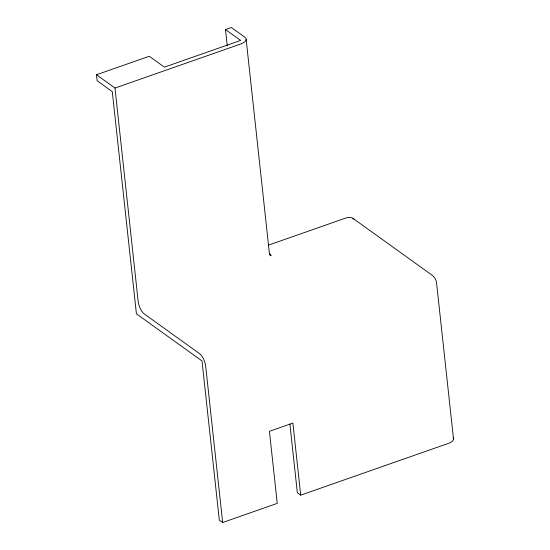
<?xml version="1.0" encoding="UTF-8"?>
<svg xmlns="http://www.w3.org/2000/svg" width="550" height="550" viewBox="0 0 550 550"><rect width="100%" height="100%" fill="white"/><g stroke="black" fill="none" stroke-linecap="round" stroke-linejoin="round"><path stroke-width="0.82" d="M96.491 74.759L149.263 56.265L164.402 67.141L240.625 40.432L225.493 29.556L231.357 27.5L244.812 37.166A10.189 4.654 -6.2 0 1 241.058 43.876L114.991 88.048L96.491 74.759L97.144 80.761L112.282 91.637L136.421 313.823L202.015 360.951L219.306 520.08L222.667 522.5L277.255 503.374L269.424 431.31L292.882 423.094L300.706 495.151L448.415 443.396A10.189 4.654 -6.2 0 0 453.172 437.731M268.311 245.197L346.376 217.841A10.189 8.071 -54.3 0 1 354.482 219.677M352.88 218.295L431.936 275.096C434.555 276.849 436.109 279.696 436.549 282.782L453.509 438.914M300.706 495.151L297.344 492.738L289.884 424.071M271.239 255.812L269.637 254.437L270.779 255.619L269.562 253.653L269.913 254.87L269.314 252.574L246.153 39.394M225.493 29.556L227.246 45.732M222.667 522.5L205.707 366.369A10.189 4.111 70.7 0 0 199.684 353.739L144.176 313.857A10.189 4.111 70.7 0 1 138.153 301.228L114.991 88.048"/></g></svg>
